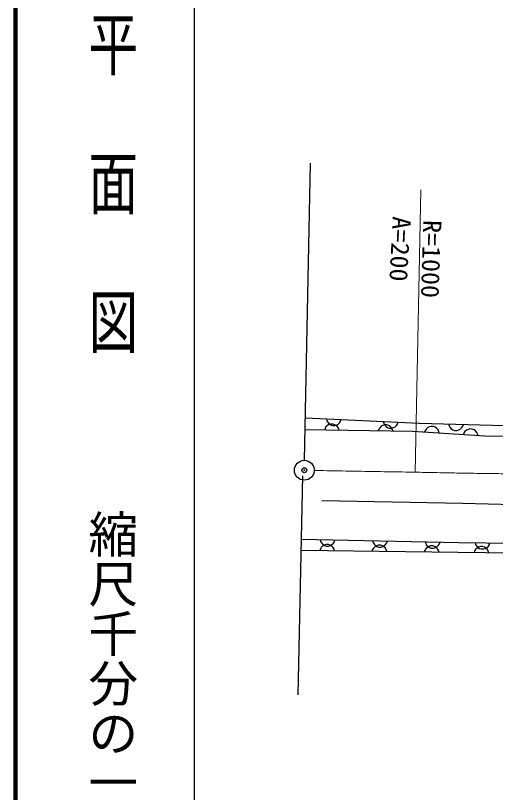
# Model space of a CAD drawing. Units: millimetres, scale not verified. Extents: x 40000 to 680000, y 20000 to 380000.
# Drawn here: x 40000 to 88328, y 262491 to 340762 of the extents above; entities that cross this region are included whole.
import ezdxf
from ezdxf.enums import TextEntityAlignment as Align

# ---------------------------------------------------------------- set-up
doc = ezdxf.new("R2010")
doc.units = ezdxf.units.MM
doc.header["$LTSCALE"] = 1000
doc.header["$PDMODE"] = 32
doc.header["$PDSIZE"] = 500
doc.linetypes.add('CHAIN', pattern=[18.5, 12, -1.5, 3.5, -1.5])
for name, color, linetype, lineweight in [('M-BGD', 7, 'Continuous', 25), ('M-BMK', 2, 'CHAIN', 13), ('M-BMK-OTRS', 5, 'Continuous', 25), ('M-BMK-SRVR', 3, 'Continuous', 25), ('M-STR-HTXT', 7, 'Continuous', 13), ('M-STR-STRC', 7, 'Continuous', 25), ('M-TTL', 2, 'Continuous', 140), ('M-TTL-BAND', 7, 'Continuous', 25)]:
    doc.layers.add(name, color=color, linetype=linetype, lineweight=lineweight)
doc.layers.add('M-OTRS', color=6, linetype='Continuous')
doc.styles.add('@ＭＳ ゴシック', font='')
doc.styles.add('ＭＳ ゴシック', font='')
doc.styles.get('@ＭＳ ゴシック').set_extended_font_data('@MS Gothic')
doc.styles.get('ＭＳ ゴシック').set_extended_font_data('MS Gothic')

msp = doc.modelspace()

# ---------------------------------------------------------------- linework, layer by layer
at = {"layer": 'M-BGD'}
for p, q in [((69189, 300226), (80651, 299697)), ((71305, 300128), (71357, 299945)), ((71357, 299945), (71440, 299791)), ((71440, 299791), (71583, 299635)), ((72639, 299736), (72736, 299882)), ((72736, 299882), (72804, 300059)), ((77036, 299863), (77088, 299681)), ((78466, 299617), (78535, 299794)), ((79973, 298866), (69145, 299007)), ((71165, 299161), (71102, 298982)), ((71257, 299310), (71165, 299161)), ((71409, 299458), (71257, 299310)), ((71560, 299546), (71409, 299458)), ((71741, 299603), (71560, 299546)), ((71583, 299635), (71729, 299538)), ((71729, 299538), (71906, 299470)), ((71981, 299600), (71741, 299603)), ((71906, 299470), (72145, 299459)), ((72160, 299538), (71981, 299600)), ((72145, 299459), (72328, 299510)), ((72309, 299446), (72160, 299538)), ((72457, 299294), (72309, 299446)), ((72328, 299510), (72482, 299593)), ((72545, 299143), (72457, 299294)), ((72482, 299593), (72639, 299736)), ((72602, 298962), (72545, 299143)), ((76579, 299090), (76516, 298911)), ((76670, 299239), (76579, 299090)), ((76822, 299387), (76670, 299239)), ((76974, 299475), (76822, 299387)), ((77154, 299533), (76974, 299475)), ((77088, 299681), (77171, 299527)), ((77394, 299530), (77154, 299533)), ((77171, 299527), (77314, 299370)), ((77314, 299370), (77459, 299273)), ((77574, 299467), (77394, 299530)), ((77459, 299273), (77637, 299205)), ((77722, 299375), (77574, 299467)), ((77637, 299205), (77876, 299194)), ((77870, 299223), (77722, 299375)), ((77958, 299072), (77870, 299223)), ((77876, 299194), (78059, 299246)), ((78016, 298891), (77958, 299072)), ((78059, 299246), (78213, 299329)), ((78213, 299329), (78370, 299472)), ((78370, 299472), (78466, 299617)), ((80651, 299697), (88043, 299484)), ((81350, 299105), (81250, 298962)), ((81509, 299245), (81350, 299105)), ((81665, 299325), (81509, 299245)), ((81849, 299373), (81665, 299325)), ((82088, 299357), (81849, 299373)), ((82264, 299285), (82088, 299357)), ((82407, 299186), (82264, 299285)), ((82547, 299026), (82407, 299186)), ((82627, 298870), (82547, 299026)), ((83597, 299612), (83652, 299430)), ((83652, 299430), (83738, 299278)), ((83738, 299278), (83883, 299123)), ((83883, 299123), (84031, 299029)), ((84031, 299029), (84209, 298964)), ((84449, 298957), (84630, 299012)), ((84630, 299012), (84783, 299097)), ((84783, 299097), (84937, 299243)), ((84937, 299243), (85032, 299390)), ((85032, 299390), (85097, 299569)), ((85572, 299066), (85417, 298986)), ((85756, 299114), (85572, 299066)), ((85995, 299098), (85756, 299114)), ((86171, 299026), (85995, 299098)), ((86315, 298927), (86171, 299026)), ((88043, 299484), (97988, 299431)), ((87788, 298348), (79973, 298866)), ((81250, 298962), (81178, 298786)), ((82675, 298687), (82627, 298870)), ((84209, 298964), (84449, 298957)), ((85157, 298703), (85086, 298527)), ((85257, 298847), (85157, 298703)), ((85417, 298986), (85257, 298847)), ((86454, 298767), (86315, 298927)), ((86534, 298612), (86454, 298767)), ((86582, 298428), (86534, 298612)), ((95979, 298489), (87788, 298348)), ((68774, 287998), (84639, 287678)), ((70668, 287960), (70724, 287779)), ((70724, 287779), (70811, 287627)), ((70937, 287332), (70785, 287184)), ((70811, 287627), (70958, 287474)), ((71088, 287420), (70937, 287332)), ((70958, 287474), (71106, 287381)), ((71269, 287478), (71088, 287420)), ((71106, 287381), (71285, 287317)), ((71509, 287474), (71269, 287478)), ((71285, 287317), (71525, 287312)), ((71688, 287412), (71509, 287474)), ((71525, 287312), (71706, 287369)), ((71837, 287320), (71688, 287412)), ((71706, 287369), (71858, 287456)), ((71985, 287168), (71837, 287320)), ((71858, 287456), (72011, 287603)), ((72011, 287603), (72104, 287751)), ((72104, 287751), (72168, 287930)), ((75957, 287853), (76013, 287672)), ((76013, 287672), (76100, 287520)), ((76198, 287261), (76046, 287113)), ((76100, 287520), (76247, 287367)), ((76349, 287349), (76198, 287261)), ((76247, 287367), (76395, 287274)), ((76530, 287406), (76349, 287349)), ((76395, 287274), (76574, 287210)), ((76770, 287403), (76530, 287406)), ((76949, 287340), (76770, 287403)), ((76814, 287206), (76995, 287262)), ((77098, 287248), (76949, 287340)), ((76995, 287262), (77147, 287349)), ((77147, 287349), (77300, 287496)), ((77300, 287496), (77393, 287644)), ((77393, 287644), (77456, 287823)), ((81245, 287746), (81302, 287565)), ((81302, 287565), (81389, 287413)), ((81389, 287413), (81536, 287260)), ((81610, 287277), (81459, 287189)), ((81536, 287260), (81684, 287167)), ((81791, 287334), (81610, 287277)), ((82031, 287331), (81791, 287334)), ((82210, 287269), (82031, 287331)), ((82359, 287177), (82210, 287269)), ((82435, 287242), (82588, 287389)), ((82588, 287389), (82681, 287537)), ((82681, 287537), (82745, 287716)), ((84639, 287678), (98945, 287518)), ((86274, 287659), (86332, 287479)), ((86332, 287479), (86420, 287328)), ((86420, 287328), (86568, 287176)), ((86807, 287263), (86626, 287206)), ((87047, 287260), (86807, 287263)), ((87226, 287197), (87047, 287260)), ((87468, 287166), (87620, 287314)), ((87620, 287314), (87712, 287463)), ((87712, 287463), (87774, 287643)), ((84533, 286667), (68750, 286882)), ((70693, 287035), (70630, 286856)), ((70785, 287184), (70693, 287035)), ((72073, 287017), (71985, 287168)), ((72130, 286836), (72073, 287017)), ((75954, 286964), (75891, 286785)), ((76046, 287113), (75954, 286964)), ((76574, 287210), (76814, 287206)), ((77246, 287096), (77098, 287248)), ((77334, 286945), (77246, 287096)), ((77391, 286764), (77334, 286945)), ((81215, 286892), (81153, 286713)), ((81307, 287041), (81215, 286892)), ((81459, 287189), (81307, 287041)), ((81684, 287167), (81862, 287104)), ((81862, 287104), (82102, 287099)), ((82102, 287099), (82284, 287155)), ((82284, 287155), (82435, 287242)), ((82507, 287025), (82359, 287177)), ((82595, 286873), (82507, 287025)), ((82652, 286693), (82595, 286873)), ((98839, 286454), (84533, 286667)), ((86230, 286822), (86168, 286643)), ((86322, 286971), (86230, 286822)), ((86475, 287118), (86322, 286971)), ((86626, 287206), (86475, 287118)), ((86568, 287176), (86717, 287084)), ((86717, 287084), (86897, 287022)), ((86897, 287022), (87137, 287020)), ((87137, 287020), (87317, 287078)), ((87375, 287105), (87226, 287197)), ((87317, 287078), (87468, 287166)), ((87522, 286953), (87375, 287105)), ((87610, 286801), (87522, 286953)), ((87667, 286620), (87610, 286801))]:
    msp.add_line(p, q, dxfattribs=at)
at = {"layer": 'M-BMK'}
for centre, radius, start, end in [((127829, 3294378), 3000000, 268.89702, 269.09134), ((102034, 1294518), 1000000, 268.75195, 269.6566)]:
    msp.add_arc(centre, radius, start, end, dxfattribs=at)
at = {"layer": 'M-BMK-OTRS'}
for p, q in [((69101, 295953), (69716, 325879)), ((68910, 294394), (68439, 272342))]:
    msp.add_line(p, q, dxfattribs=at)
at = {"layer": 'M-BMK-SRVR'}
for radius in [1000, 40]:
    msp.add_circle((69081, 294953), radius, dxfattribs=at)
at = {"layer": 'M-OTRS'}
msp.add_point((69081, 294953), dxfattribs=at)
at = {"layer": 'M-STR-HTXT'}
msp.add_line((80253, 294755), (80801, 323205), dxfattribs=at)
at = {"layer": 'M-STR-STRC'}
for p, q in [((70860, 291900), (85005, 291631)), ((85005, 291631), (96016, 291363))]:
    msp.add_line(p, q, dxfattribs=at)
at = {"layer": 'M-TTL'}
msp.add_line((40000, 380000), (40000, 20000), dxfattribs=at)
at = {"layer": 'M-TTL-BAND'}
msp.add_line((58000, 370000), (58000, 20000), dxfattribs=at)

# ---------------------------------------------------------------- texts
at = {"layer": 'M-STR-HTXT', "style": 'ＭＳ ゴシック', "width": 1.05}
for s, rotation, p in [('A=200', 267, (77441, 320584)), ('R=1000', 268.2, (80522, 320204))]:
    msp.add_text(s, height=1833, rotation=rotation, dxfattribs=at).set_placement(p, align=Align.BOTTOM_LEFT)
at = {"layer": 'M-TTL-BAND', "style": '@ＭＳ ゴシック', "width": 1.4}
msp.add_text('平  面  図', height=3666, rotation=270, dxfattribs=at).set_placement((49777, 306475), align=Align.MIDDLE_RIGHT)
at = {"layer": 'M-TTL-BAND', "style": '@ＭＳ ゴシック'}
msp.add_text('縮尺千分の一', height=3666, rotation=270, dxfattribs=at).set_placement((49777, 261030), align=Align.MIDDLE_RIGHT)

doc.saveas('drawing.dxf')
